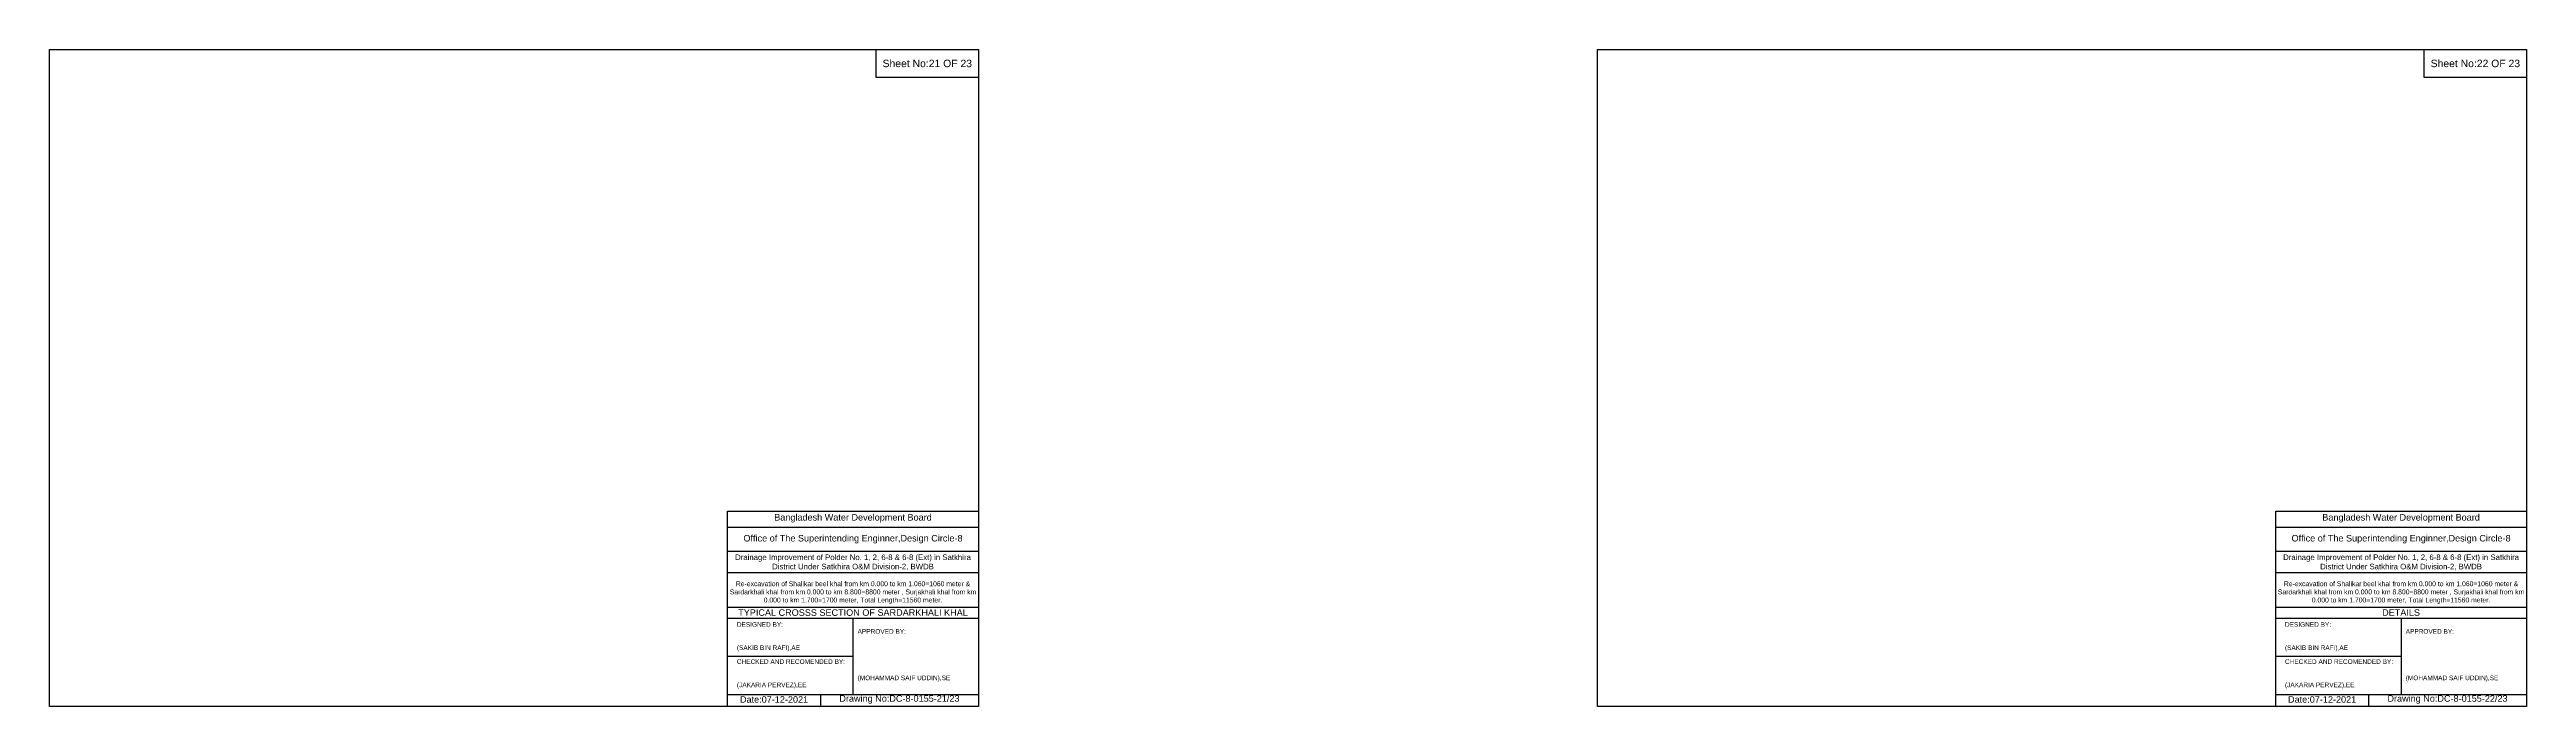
# Model space of a CAD drawing. Header units: inches. Extents: x 93000 to 506000, y -4242 to 37.
# Drawn here: x 300000 to 316000, y -4242 to 0 of the extents above; entities that cross this region are included whole.
import ezdxf

# ---------------------------------------------------------------- set-up
doc = ezdxf.new("R2010")
doc.units = ezdxf.units.IN
doc.header["$LTSCALE"] = 7
doc.header["$MEASUREMENT"] = 0
doc.styles.get("Standard").update_dxf_attribs({"font": 'arial.ttf'})

msp = doc.modelspace()

# ---------------------------------------------------------------- linework, layer by layer
for points in [[(300000, 0), (306000, 0), (306000, -4242), (300000, -4242)], [(305340, 0), (306000, 0), (306000, -180), (305340, -180)], [(310000, 0), (316000, 0), (316000, -4242), (310000, -4242)], [(315340, 0), (316000, 0), (316000, -180), (315340, -180)]]:
    msp.add_lwpolyline(points, close=True)
for points in [[(304380, -4242), (304380, -2982), (306000, -2982)], [(314380, -4242), (314380, -2982), (316000, -2982)], [(304380, -3084), (306000, -3084)], [(314380, -3084), (316000, -3084)], [(304380, -3240), (306000, -3240)], [(314380, -3240), (316000, -3240)], [(304380, -3378), (306000, -3378)], [(314380, -3378), (316000, -3378)], [(304380, -3600), (306000, -3600)], [(304380, -3672), (306000, -3672)], [(305190, -3672), (305190, -4164)], [(314380, -3600), (316000, -3600)], [(314380, -3672), (316000, -3672)], [(315190, -3672), (315190, -4164)], [(304380, -3918), (305190, -3918)], [(314380, -3918), (315190, -3918)], [(304380, -4164), (306000, -4164)], [(304980, -4164), (304980, -4242)], [(314380, -4164), (316000, -4164)], [(314980, -4164), (314980, -4242)]]:
    msp.add_lwpolyline(points)

# ---------------------------------------------------------------- texts
at = {"attachment_point": 5}
for s, insert, char_height in [('Sheet No:21 OF 23', (305670, -90), 48), ('Sheet No:22 OF 23', (315670, -90), 48), ('Bangladesh Water Development Board', (305190, -3027), 42), ('Bangladesh Water Development Board', (315190, -3027), 42), ('Office of The Superintending Enginner,Design Circle-8', (305190, -3162), 42), ('Office of The Superintending Enginner,Design Circle-8', (315190, -3162), 42)]:
    msp.add_mtext(s, dxfattribs=dict(at, insert=insert, char_height=char_height))
for s, insert, char_height, width, attachment_point in [('Drainage Improvement of Polder No. 1, 2, 6-8 & 6-8 (Ext) in Satkhira District Under Satkhira O&M Division-2, BWDB', (305190, -3312), 36, 1680, 5), ('Drainage Improvement of Polder No. 1, 2, 6-8 & 6-8 (Ext) in Satkhira District Under Satkhira O&M Division-2, BWDB', (315190, -3312), 36, 1680, 5), ('Re-excavation of Shalikar beel khal from km 0.000 to km 1.060=1060 meter & Sardarkhali khal from km 0.000 to km 8.800=8800 meter , Surjakhali khal from km 0.000 to km 1.700=1700 meter, Total Length=11560 meter.', (305190, -3507), 31.468, 1620, 5), ('Re-excavation of Shalikar beel khal from km 0.000 to km 1.060=1060 meter & Sardarkhali khal from km 0.000 to km 8.800=8800 meter , Surjakhali khal from km 0.000 to km 1.700=1700 meter, Total Length=11560 meter.', (315190, -3507), 31.468, 1620, 5), ('TYPICAL CROSSS SECTION OF SARDARKHALI KHAL', (305190, -3636), 42, 1680, 5), ('DETAILS', (315190, -3636), 42, 1680, 5), ('DESIGNED BY:^J^J^J(SAKIB BIN RAFI),AE', (304440, -3792), 30, 840, 4), ('APPROVED BY:^J^J^J^J^J^J(MOHAMMAD SAIF UDDIN),SE', (305220, -3912), 30, 840, 4), ('DESIGNED BY:^J^J^J(SAKIB BIN RAFI),AE', (314440, -3792), 30, 840, 4), ('APPROVED BY:^J^J^J^J^J^J(MOHAMMAD SAIF UDDIN),SE', (315220, -3912), 30, 840, 4), ('CHECKED AND RECOMENDED BY:^J^J^J(JAKARIA PERVEZ),EE', (304440, -4032), 30, 840, 4), ('CHECKED AND RECOMENDED BY:^J^J^J(JAKARIA PERVEZ),EE', (314440, -4032), 30, 840, 4), ('Date:07-12-2021', (304680, -4197), 42, 840, 5), ('Drawing No:DC-8-0155-21/23', (305490, -4197), 42, 1320, 5), ('Date:07-12-2021', (314680, -4197), 42, 840, 5), ('Drawing No:DC-8-0155-22/23', (315490, -4197), 42, 1320, 5)]:
    msp.add_mtext(s, dxfattribs=dict(insert=insert, char_height=char_height, width=width, attachment_point=attachment_point))

doc.saveas('drawing.dxf')
